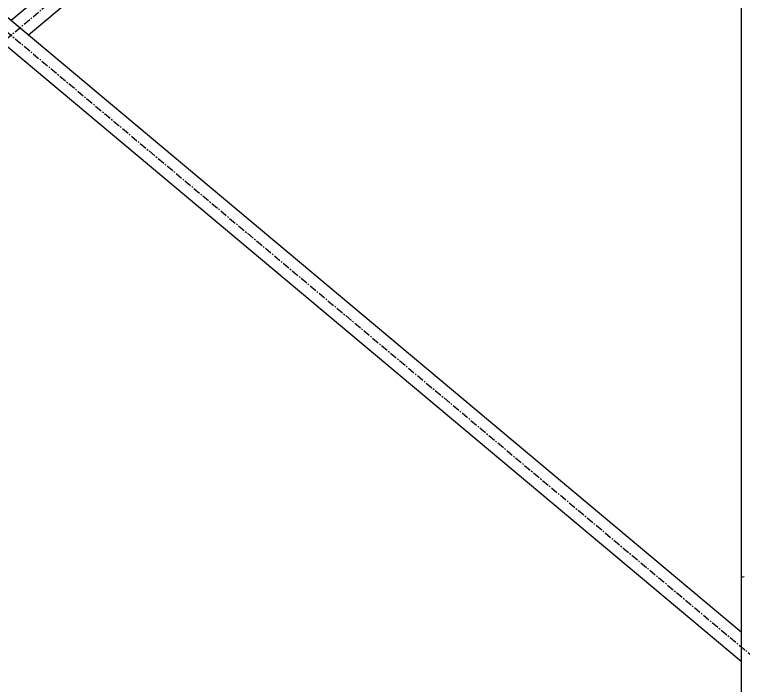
# Model space of a CAD drawing. Header units: millimetres. Extents: x 5143 to 30813, y 232 to 21408.
# Drawn here: x 10972 to 11766, y 12572 to 13303 of the extents above; entities that cross this region are included whole.
import ezdxf

# ---------------------------------------------------------------- set-up
doc = ezdxf.new("R2010")
doc.units = ezdxf.units.MM
doc.header["$LTSCALE"] = 0.25
doc.linetypes.add('CENTER', pattern=[50.8, 31.75, -6.35, 6.35, -6.35])
doc.linetypes.add('XKITLINE00', pattern=[0])

msp = doc.modelspace()

# ---------------------------------------------------------------- linework, layer by layer
at = {"color": 8, "linetype": 'XKITLINE00'}
for p, q in [((11763.8, 14354.32), (11763.8, 12689.51)), ((11763.8, 12598.19), (10108.39, 13984.33)), ((11763.8, 12629.97), (10139.58, 13989.99)), ((11763.8, 13962.36), (10968.19, 13296.16)), ((11763.8, 13930.58), (10987.16, 13280.27)), ((11764.16, 12689.74), (11763.8, 12689.51)), ((11764.16, 12689.74), (11763.8, 12689.51)), ((11763.8, 12689.51), (11763.8, 11020.27)), ((11765.26, 12689.96), (11764.16, 12689.74)), ((11765.26, 12689.96), (11764.16, 12689.74)), ((11767.08, 12690.18), (11765.26, 12689.96))]:
    msp.add_line(p, q, dxfattribs=at)
at = {"color": 8, "linetype": 'CENTER'}
for p, q in [((10096.38, 14010.27), (11840, 12550.27)), ((10096.38, 12550.27), (11840, 14010.27))]:
    msp.add_line(p, q, dxfattribs=at)

doc.saveas('drawing.dxf')
